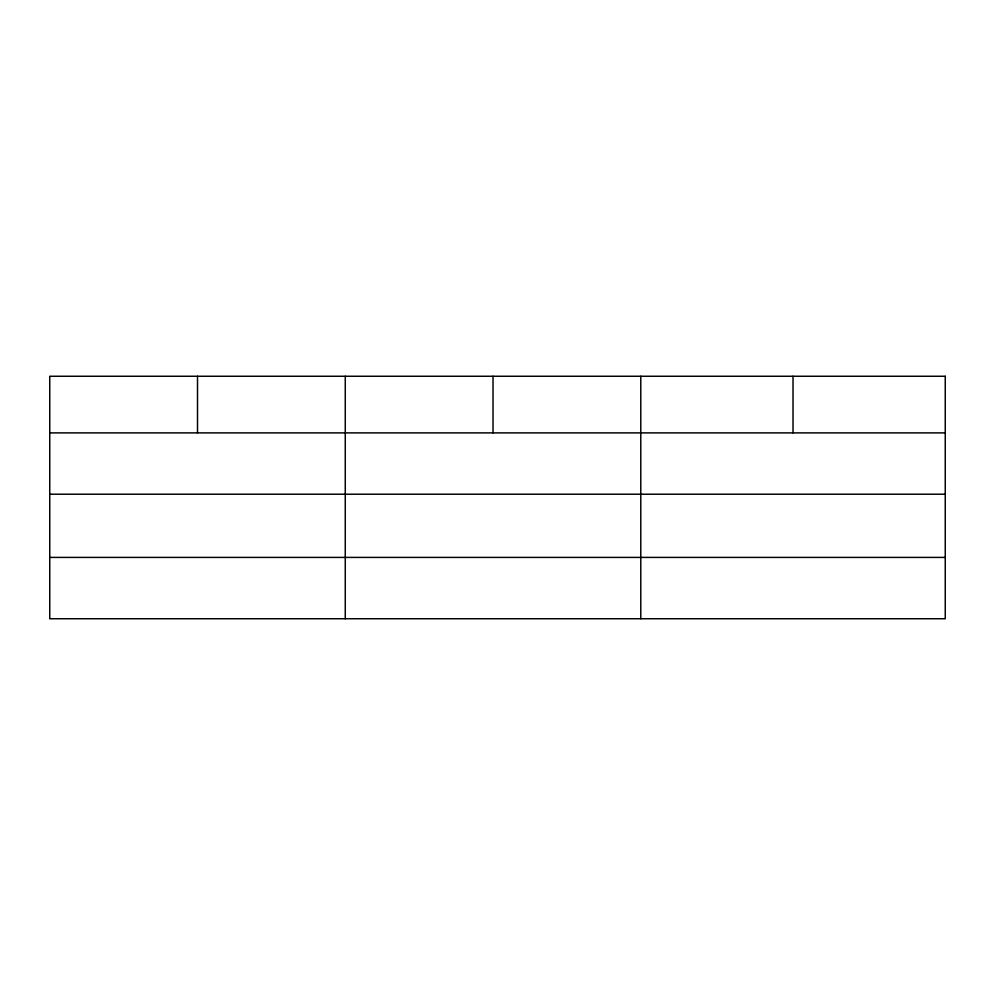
<?xml version="1.0" encoding="UTF-8"?>
<svg xmlns="http://www.w3.org/2000/svg" width="995" height="995" viewBox="0 0 995 995"><rect width="100%" height="100%" fill="white"/><g stroke="black" fill="none" stroke-linecap="round" stroke-linejoin="round"><path stroke-width="1.49" d="M49.75 432.887L945.25 432.887M49.75 494.216L945.25 494.216M49.75 557.411L945.25 557.411M793.015 376.259L793.015 432.887M640.78 376.259L640.78 618.741M493.022 376.259L493.022 432.887M345.265 376.259L345.265 618.741M197.507 376.259L197.507 432.887M945.25 376.259L49.75 376.259L49.75 618.741L945.25 618.741L945.25 376.259"/></g></svg>
